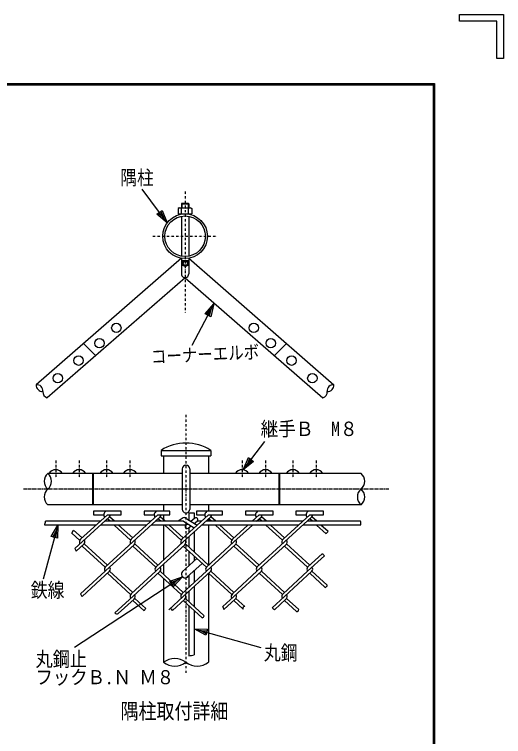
# Model space of a CAD drawing. Units: millimetres, scale not verified. Extents: x -2950 to 2950, y -2100 to 2100.
# Drawn here: x 1888 to 2950, y 533 to 2100 of the extents above; entities that cross this region are included whole.
import ezdxf
from ezdxf.enums import TextEntityAlignment as Align

# ---------------------------------------------------------------- set-up
doc = ezdxf.new("R2010")
doc.units = ezdxf.units.MM
doc.header["$LTSCALE"] = 10
doc.linetypes.add('USER1', pattern=[1.125, 0.75, -0.125, 0.125, -0.125])
doc.linetypes.add('USER3', pattern=[1.01, 0.5, -0.25, 0.01, -0.25])
for name, color, linetype, lineweight in [('0-1_1', 7, 'Continuous', 25), ('0-2_0', 7, 'Continuous', 25), ('0-6_WAKU', 7, 'Continuous', 25)]:
    doc.layers.add(name, color=color, linetype=linetype, lineweight=lineweight)
doc.styles.add('ＭＳ ゴシック', font='')
doc.styles.get('ＭＳ ゴシック').set_extended_font_data('MS Gothic')

# ---------------------------------------------------------------- blocks, each defined once
blk = doc.blocks.new('C115')
at = {"layer": '0-1_1', "color": 4}
blk.add_line((51106.5, 16197.5), (51915.5, 15568.4), dxfattribs=at)
blk.add_lwpolyline([(51284.6, 15970.4), (51106.5, 16197.5), (51370.5, 16080.9)], close=True, dxfattribs=at)
blk.add_lwpolyline([(51306, 15998), (51217, 16111.6), (51349, 16053.3)], dxfattribs=at)
blk = doc.blocks.new('C116')
at = {"layer": '0-1_1', "color": 4}
blk.add_line((51455.9, 14103.5), (51925.9, 14719.3), dxfattribs=at)
blk.add_lwpolyline([(51681.4, 14283.6), (51455.9, 14103.5), (51570.1, 14368.6)], close=True, dxfattribs=at)
blk.add_lwpolyline([(51653.6, 14304.8), (51540.8, 14214.8), (51597.9, 14347.3)], dxfattribs=at)
blk = doc.blocks.new('C117')
at = {"layer": '0-1_1', "color": 4}
blk.add_line((50392.8, 10655.5), (51837.7, 10244), dxfattribs=at)
blk.add_lwpolyline([(50642.9, 10511.5), (50392.8, 10655.5), (50681.3, 10646.1)], close=True, dxfattribs=at)
blk.add_lwpolyline([(50652.5, 10545.2), (50527.5, 10617.2), (50671.7, 10612.5)], dxfattribs=at)
blk = doc.blocks.new('C118')
at = {"layer": '0-1_1', "color": 4}
blk.add_line((47430.5, 12905.9), (47110.3, 11728.5), dxfattribs=at)
blk.add_lwpolyline([(47289.5, 12654.1), (47430.5, 12905.9), (47424.6, 12617.4)], close=True, dxfattribs=at)
blk.add_lwpolyline([(47323.3, 12644.9), (47393.8, 12770.8), (47390.8, 12626.5)], dxfattribs=at)
blk = doc.blocks.new('C107')
at = {"layer": '0-1_1', "color": 4}
blk.add_line((22168.3, 18875.2), (21625.2, 19599.4), dxfattribs=at)
blk.add_lwpolyline([(22056.3, 19141.2), (22168.3, 18875.2), (21944.3, 19057.2)], close=True, dxfattribs=at)
blk.add_lwpolyline([(22028.3, 19120.2), (22084.3, 18987.2), (21972.3, 19078.2)], dxfattribs=at)

msp = doc.modelspace()

# ---------------------------------------------------------------- linework, layer by layer
at = {"layer": '0-1_1', "color": 4, "linetype": 'USER3'}
for p, q in [((2258.66, 1715.97), (2258.66, 1452.04)), ((2188.66, 1618.59), (2328.66, 1618.59)), ((2260.66, 1231.24), (2260.66, 670.69)), ((1977.81, 1131.88), (1977.81, 1091.88)), ((2028.73, 1131.88), (2028.73, 1091.88)), ((2088.12, 1131.88), (2088.12, 1091.88)), ((2139.03, 1131.88), (2139.03, 1091.88)), ((2382.28, 1131.88), (2382.28, 1091.88)), ((2433.19, 1131.88), (2433.19, 1091.88)), ((2492.59, 1131.88), (2492.59, 1091.88)), ((2543.5, 1131.88), (2543.5, 1091.88))]:
    msp.add_line(p, q, dxfattribs=at)
at = {"layer": '0-1_1'}
for p, q in [((2246.16, 1680.19), (2243.66, 1679.04)), ((2243.66, 1679.04), (2243.66, 1667.19)), ((2250.66, 1688.99), (2250.66, 1680.19)), ((2251.16, 1667.19), (2251.16, 1679.04)), ((2251.86, 1690.19), (2265.46, 1690.19)), ((2265.46, 1690.19), (2266.66, 1688.99)), ((2266.15, 1667.19), (2266.15, 1679.04)), ((2266.66, 1688.99), (2266.66, 1680.19)), ((2243.66, 1667.19), (2273.66, 1667.19)), ((2250.66, 1667.19), (2250.66, 1666.53)), ((2250.66, 1661.86), (2250.66, 1575.33)), ((2266.66, 1667.19), (2266.66, 1666.53)), ((2266.66, 1661.86), (2266.66, 1575.33)), ((2250.66, 1570.81), (1935.65, 1296.37)), ((2250.66, 1570.81), (1935.65, 1296.37)), ((2250.66, 1570.66), (2250.66, 1536.7)), ((2266.66, 1570.81), (2581.66, 1296.37)), ((2266.66, 1570.81), (2581.66, 1296.37)), ((2266.66, 1570.66), (2266.66, 1536.7)), ((2258.66, 1528.7), (1959.45, 1268.02)), ((2258.66, 1528.7), (1959.45, 1268.02)), ((2258.66, 1528.7), (2557.87, 1268.02)), ((2258.66, 1528.7), (2557.87, 1268.02)), ((2038.28, 1385.79), (2064.52, 1359.56)), ((2038.28, 1385.79), (2064.52, 1359.56)), ((2479.03, 1385.79), (2452.8, 1359.56)), ((2206.66, 1153.88), (2314.66, 1153.88)), ((2206.66, 1153.88), (2206.66, 1141.88)), ((2314.66, 1153.88), (2314.66, 1141.88)), ((2206.66, 1141.88), (2314.66, 1141.88)), ((2212.06, 1141.88), (2212.06, 1103.88)), ((2309.26, 1141.88), (2309.26, 1103.88)), ((2252.66, 1113.88), (2252.66, 1025.88)), ((2268.66, 1113.88), (2268.66, 1025.88)), ((2252.66, 1103.88), (1960.66, 1103.88)), ((2057.42, 1103.88), (2057.42, 1035.88)), ((2059.42, 1103.88), (2059.42, 1035.88)), ((2640.66, 1103.88), (2268.66, 1103.88)), ((2461.89, 1103.88), (2461.89, 1035.88)), ((2463.89, 1103.88), (2463.89, 1035.88)), ((2252.66, 1035.88), (1960.66, 1035.88)), ((2212.06, 1035.88), (2212.06, 1022.18)), ((2640.66, 1035.88), (2268.66, 1035.88)), ((2309.26, 1035.88), (2309.26, 1022.18)), ((2019.48, 940.75), (2094.81, 1009.78)), ((2032.02, 961.03), (2090.02, 1014.18)), ((2060.02, 1014.18), (2082.02, 1014.18)), ((2096, 999.9), (2090.02, 1005.39)), ((2105.6, 999.9), (2094.81, 1009.78)), ((2141.87, 961.03), (2199.86, 1014.18)), ((2144.94, 955.06), (2204.66, 1009.78)), ((2169.86, 1014.18), (2191.86, 1014.18)), ((2205.85, 999.9), (2199.86, 1005.39)), ((2215.44, 999.9), (2204.66, 1009.78)), ((2212.06, 1014.18), (2212.06, 1003.01)), ((2254.27, 1007.23), (2243.38, 999.9)), ((2251.71, 961.03), (2309.71, 1014.18)), ((2254.79, 955.06), (2314.51, 1009.78)), ((2258.59, 1007.33), (2284.69, 991.39)), ((2266.66, 1018.41), (2266.66, 1002.4)), ((2266.66, 1018.41), (2278.66, 1018.41)), ((2280.05, 1006.78), (2271.09, 999.7)), ((2278.66, 1018.41), (2278.66, 1005.67)), ((2283.71, 1014.18), (2301.71, 1014.18)), ((2309.26, 1004.97), (2309.26, 999.9)), ((2315.7, 999.9), (2309.71, 1005.39)), ((2325.29, 999.9), (2314.51, 1009.78)), ((2389.56, 1014.18), (2411.56, 1014.18)), ((2403.98, 999.9), (2419.56, 1014.18)), ((2413.57, 999.9), (2424.36, 1009.78)), ((2425.55, 999.9), (2419.56, 1005.39)), ((2435.14, 999.9), (2424.36, 1009.78)), ((2471.41, 961.03), (2529.41, 1014.18)), ((2474.48, 955.06), (2534.2, 1009.78)), ((2499.41, 1014.18), (2521.41, 1014.18)), ((2535.39, 999.9), (2529.41, 1005.39)), ((2544.99, 999.9), (2534.2, 1009.78)), ((2065.71, 991.9), (1954.12, 991.9)), ((2074.44, 999.9), (1955.66, 999.9)), ((2175.56, 991.9), (2075.3, 991.9)), ((2184.29, 999.9), (2084.03, 999.9)), ((2140.39, 959.23), (2104.73, 991.9)), ((2144.94, 963.85), (2114.33, 991.9)), ((2261.22, 991.9), (2185.15, 991.9)), ((2255.4, 999.9), (2193.88, 999.9)), ((2212.06, 991.9), (2212.06, 915.9)), ((2250.24, 959.23), (2214.58, 991.9)), ((2254.79, 963.85), (2224.17, 991.9)), ((2255.4, 999.9), (2278.65, 985.71)), ((2264.4, 994.41), (2260.33, 991.19)), ((2265.29, 984.92), (2271.68, 989.96)), ((2278.37, 995.25), (2285.01, 1000.5)), ((2285.4, 991.9), (2283.86, 991.9)), ((2294.13, 999.9), (2284.26, 999.9)), ((2505.1, 991.9), (2294.99, 991.9)), ((2513.83, 999.9), (2303.72, 999.9)), ((2309.26, 991.9), (2309.26, 904.31)), ((2360.09, 959.23), (2324.43, 991.9)), ((2364.64, 963.85), (2334.02, 991.9)), ((2361.56, 961.03), (2395.25, 991.9)), ((2364.64, 955.06), (2404.84, 991.9)), ((2469.94, 959.23), (2434.28, 991.9)), ((2474.48, 963.85), (2443.87, 991.9)), ((2639.49, 991.9), (2514.69, 991.9)), ((2639.49, 999.9), (2523.42, 999.9)), ((2564.77, 972.99), (2544.12, 991.9)), ((2569.16, 977.75), (2553.72, 991.9)), ((2012.85, 973.89), (2030.01, 958.17)), ((2016.84, 980.54), (2035.08, 963.83)), ((2266.66, 986), (2266.66, 974.72)), ((2278.66, 976.93), (2278.66, 933.19)), ((2266.66, 965.94), (2266.66, 944.19)), ((2022.3, 935), (2039.64, 950.89)), ((2035.09, 946.27), (2085.22, 900.34)), ((2039.64, 950.89), (2090.02, 904.73)), ((2144.94, 955.06), (2085.22, 900.34)), ((2148.02, 949.09), (2094.8, 900.32)), ((2144.94, 946.27), (2195.07, 900.34)), ((2149.49, 950.89), (2199.86, 904.73)), ((2254.79, 955.06), (2195.07, 900.34)), ((2257.86, 949.09), (2204.64, 900.32)), ((2254.79, 946.27), (2304.92, 900.34)), ((2259.34, 950.89), (2309.71, 904.73)), ((2364.64, 955.06), (2304.92, 900.34)), ((2367.71, 949.09), (2314.49, 900.32)), ((2364.64, 946.27), (2414.76, 900.34)), ((2369.18, 950.89), (2419.56, 904.73)), ((2474.48, 955.06), (2414.76, 900.34)), ((2477.56, 949.09), (2414.78, 891.57)), ((2474.48, 946.27), (2524.61, 900.34)), ((2479.03, 950.89), (2529.41, 904.73)), ((2266.66, 935.4), (2266.66, 903.19)), ((2557.15, 930.15), (2524.61, 900.34)), ((2561.17, 925.05), (2524.63, 891.57)), ((2252.22, 889.95), (2284.23, 919.29)), ((2278.66, 924.4), (2278.66, 914.18)), ((2032.02, 842.8), (2094.8, 900.32)), ((2141.87, 842.8), (2204.64, 900.32)), ((2212.06, 907.11), (2212.06, 884.77)), ((2251.71, 842.8), (2314.49, 900.32)), ((2262.78, 878.43), (2295.8, 908.69)), ((2035.09, 836.83), (2094.81, 891.55)), ((2140.39, 840.99), (2090.02, 887.15)), ((2144.94, 845.61), (2094.81, 891.55)), ((2144.94, 836.83), (2204.66, 891.55)), ((2250.24, 840.99), (2199.86, 887.15)), ((2254.79, 845.61), (2204.66, 891.55)), ((2254.79, 836.83), (2314.51, 891.55)), ((2266.66, 881.99), (2266.66, 856.49)), ((2278.66, 892.98), (2278.66, 867.49)), ((2309.26, 886.74), (2309.26, 693.88)), ((2360.09, 840.99), (2309.71, 887.15)), ((2364.64, 845.61), (2314.51, 891.55)), ((2361.56, 842.8), (2414.78, 891.56)), ((2364.64, 836.83), (2424.36, 891.55)), ((2469.94, 840.99), (2419.56, 887.15)), ((2474.48, 845.61), (2424.36, 891.55)), ((2471.41, 842.8), (2524.63, 891.56)), ((2474.48, 836.83), (2534.2, 891.55)), ((2562.79, 856.56), (2529.41, 887.15)), ((2567.48, 861.06), (2534.2, 891.55)), ((2212.06, 875.98), (2212.06, 693.88)), ((2266.66, 847.7), (2266.66, 825.95)), ((2278.66, 858.7), (2278.66, 814.95)), ((2144.94, 836.83), (2106.19, 801.32)), ((2148.02, 830.85), (2113.8, 799.5)), ((2149.49, 832.66), (2173.22, 810.91)), ((2254.79, 836.83), (2223.08, 807.77)), ((2257.86, 830.85), (2231.2, 806.42)), ((2259.34, 832.66), (2300.32, 795.11)), ((2364.64, 836.83), (2340.75, 814.94)), ((2367.71, 830.85), (2343.02, 808.23)), ((2369.18, 832.66), (2388.59, 814.88)), ((2474.48, 836.83), (2447.89, 812.46)), ((2477.56, 830.85), (2452.68, 808.06)), ((2479.03, 832.66), (2505.32, 808.57)), ((2144.94, 828.04), (2169.71, 805.34)), ((2254.79, 828.04), (2295.47, 790.76)), ((2266.66, 817.16), (2266.66, 708.05)), ((2364.64, 828.04), (2384.84, 809.52)), ((2474.48, 828.04), (2500.74, 803.97)), ((2278.66, 806.17), (2278.66, 709.91))]:
    msp.add_line(p, q, dxfattribs=at)
at = {"layer": '0-1_1', "color": 4}
for p, q in [((2251.86, 1690.19), (2251.86, 1680.19)), ((2265.46, 1690.19), (2265.46, 1680.19)), ((2012.85, 973.89), (2016.84, 980.54)), ((2253.21, 879.58), (2018.58, 726.01))]:
    msp.add_line(p, q, dxfattribs=at)
at = {"layer": '0-1_1', "color": 4, "linetype": 'USER1'}
msp.add_line((2701.02, 1069.88), (1908.26, 1069.88), dxfattribs=at)
at = {"layer": '0-1_1'}
for points in [[(2246.16, 1680.19), (2271.16, 1680.19), (2273.66, 1679.04), (2273.66, 1667.19)], [(2251.86, 1690.19), (2250.66, 1688.99), (2266.66, 1688.99)], [(2120.02, 1022.18), (2060.02, 1022.18), (2060.02, 1014.18)], [(2090.02, 1014.18), (2120.02, 1014.18), (2120.02, 1022.18)], [(2225.86, 1022.18), (2169.86, 1022.18), (2169.86, 1014.18)], [(2199.86, 1014.18), (2225.86, 1014.18), (2225.86, 1022.18)], [(2339.71, 1022.18), (2283.71, 1022.18), (2283.71, 1014.18)], [(2309.71, 1014.18), (2339.71, 1014.18), (2339.71, 1022.18)], [(2449.56, 1022.18), (2389.56, 1022.18), (2389.56, 1014.18)], [(2419.56, 1014.18), (2449.56, 1014.18), (2449.56, 1022.18)], [(2559.41, 1022.18), (2499.41, 1022.18), (2499.41, 1014.18)], [(2529.41, 1014.18), (2559.41, 1014.18), (2559.41, 1022.18)]]:
    msp.add_lwpolyline(points, dxfattribs=at)
at = {"layer": '0-1_1', "color": 4}
msp.add_lwpolyline([(2225.89, 870.28), (2253.21, 879.58), (2233.48, 858.52)], close=True, dxfattribs=at)
msp.add_lwpolyline([(2227.79, 867.34), (2241.45, 871.99), (2231.58, 861.46)], dxfattribs=at)
at = {"layer": '0-1_1'}
for centre, radius in [((2258.66, 1618.59), 48.6), ((2258.66, 1618.59), 44), ((2259.17, 1559.91), 6.45), ((2259.17, 1559.91), 4.42), ((2109.47, 1419.63), 10.2), ((2109.47, 1419.63), 10.2), ((2407.85, 1419.63), 10.2), ((2407.85, 1419.63), 10.2), ((2072.76, 1386.32), 10.2), ((2072.76, 1386.32), 10.2), ((2444.55, 1386.32), 10.2), ((2444.55, 1386.32), 10.2), ((2027.47, 1348.63), 10.2), ((2027.47, 1348.63), 10.2), ((2489.85, 1348.63), 10.2), ((2489.85, 1348.63), 10.2), ((1982.38, 1310.31), 10.2), ((1982.38, 1310.31), 10.2), ((2534.94, 1310.31), 10.2), ((2534.94, 1310.31), 10.2)]:
    msp.add_circle(centre, radius, dxfattribs=at)
for centre, radius, start, end in [((2246.16, 1668.77), 11.43, 64.02038, 90), ((2258.66, 1655.3), 24.9, 72.48255, 107.51738), ((2271.16, 1668.77), 11.43, 90, 115.97954), ((2259.66, 1614.59), 48.6, 259.32785, 278.28114), ((2258.66, 1536.7), 8, 179.99992, 0), ((2260.66, 1070.75), 99.12, 56.99119, 123.00874), ((2260.66, 1113.88), 8, 0, 179.99992), ((1977.81, 1094.88), 17, 31.96536, 148.03456), ((2028.73, 1094.88), 17, 31.96536, 148.03456), ((2088.12, 1094.88), 17, 31.96536, 148.03456), ((2139.03, 1094.88), 17, 31.96536, 148.03456), ((2382.28, 1094.88), 17, 31.9659, 148.03403), ((2433.19, 1094.88), 17, 31.9659, 148.03403), ((2492.59, 1094.88), 17, 31.9659, 148.03403), ((2543.5, 1094.88), 17, 31.9659, 148.03403), ((2090.02, 1014.18), 8, 90, 222.50017), ((2199.86, 1014.18), 8, 90, 222.50017), ((2260.66, 1025.88), 8, 179.99992, 0), ((2309.71, 1014.18), 8, 90, 222.50017), ((2419.56, 1014.18), 8, 90, 222.49869), ((2529.41, 1014.18), 8, 90, 222.49869), ((2090.02, 1014.18), 6.48, 317.50034, 0), ((2199.86, 1014.18), 6.48, 317.50034, 0), ((2256.5, 1003.91), 4, 58.59953, 123.92401), ((2282.53, 1003.64), 4, 308.30823, 128.30817), ((2309.71, 1014.18), 6.48, 317.50034, 0), ((2419.56, 1014.18), 6.48, 317.50217, 0), ((2529.41, 1014.18), 6.48, 317.50217, 0), ((2262.81, 988.05), 4, 128.30816, 308.30823), ((2037.49, 955.06), 8.1, 132.50044, 210.96289), ((2034.86, 955.27), 6.48, 317.49985, 42.50015), ((2147.34, 955.06), 8.1, 132.50081, 210.96289), ((2142.54, 955.06), 8.1, 312.50088, 30.96329), ((2257.19, 955.06), 8.1, 132.50081, 210.96289), ((2252.39, 955.06), 8.1, 312.50088, 30.96329), ((2367.03, 955.06), 8.1, 132.50044, 210.96289), ((2362.24, 955.06), 8.1, 312.50088, 30.96329), ((2476.88, 955.06), 8.1, 132.50081, 210.96289), ((2472.08, 955.06), 8.1, 312.50088, 30.96329), ((2090.02, 895.94), 6.48, 137.49977, 222.50023), ((2090.02, 895.94), 6.48, 317.49985, 42.50015), ((2199.86, 895.94), 6.48, 137.49977, 222.50023), ((2199.86, 895.94), 6.48, 317.49985, 42.50015), ((2309.71, 895.94), 6.48, 137.49977, 222.50023), ((2309.71, 895.94), 6.48, 317.49985, 42.50015), ((2419.56, 895.94), 6.48, 137.5016, 222.4984), ((2419.56, 895.94), 6.48, 317.50168, 42.49832), ((2529.41, 895.94), 6.48, 137.5016, 222.4984), ((2529.41, 895.94), 6.48, 317.50168, 42.49832), ((2258.76, 885.35), 8, 120.15853, 324.84174), ((2147.34, 836.83), 8.1, 132.50081, 210.96289), ((2142.54, 836.83), 8.1, 312.50088, 30.96329), ((2257.19, 836.83), 8.1, 132.50081, 210.96289), ((2252.39, 836.83), 8.1, 312.50088, 30.96329), ((2367.03, 836.83), 8.1, 132.50081, 210.96289), ((2362.24, 836.83), 8.1, 312.50088, 30.96329), ((2476.88, 836.83), 8.1, 132.50081, 210.96289), ((2472.08, 836.83), 8.1, 312.50088, 30.96329)]:
    msp.add_arc(centre, radius, start, end, dxfattribs=at)
at = {"layer": '0-1_1', "color": 4}
for centre, radius, start, end in [((1948.83, 1295.13), 13.24, 174.59924, 275.40347), ((1948.83, 1295.13), 13.24, 174.59924, 275.40347), ((1936.89, 1283.19), 13.24, 354.5972, 95.40039), ((1936.89, 1283.19), 13.24, 354.5972, 95.40039), ((2580.42, 1283.19), 13.24, 84.59961, 185.4028), ((2580.42, 1283.19), 13.24, 84.59961, 185.4028), ((2568.49, 1295.13), 13.24, 264.59653, 5.40076), ((2568.49, 1295.13), 13.24, 264.59653, 5.40076), ((1963.25, 1280.7), 13.24, 174.59729, 253.29509), ((1963.25, 1280.7), 13.24, 174.59729, 253.29509), ((2554.06, 1280.7), 13.24, 286.70491, 5.40271), ((2554.06, 1280.7), 13.24, 286.70491, 5.40271), ((1974.72, 1086.88), 22.06, 129.59811, 230.40164), ((1946.59, 1086.88), 22.06, 309.59845, 50.40183), ((2626.59, 1086.88), 22.06, 309.59906, 50.40244), ((1974.72, 1052.88), 22.06, 129.59836, 230.40189), ((2654.72, 1052.88), 22.06, 129.59897, 230.4025), ((2626.59, 1052.88), 22.06, 309.59784, 50.40094), ((1867.22, 1012.76), 89.37, 346.50195, 351.72638), ((2624.28, 995.9), 15.73, 345.2659, 14.7341), ((2635.96, 911.8), 93.87, 135.36543, 139.32133), ((2041.21, 947.83), 22.86, 198.04726, 214.15215), ((2569.14, 935.46), 13.11, 203.85423, 232.54781), ((2561.78, 862.31), 5.83, 279.95709, 347.58115), ((2040.13, 843.2), 8.12, 182.81139, 231.68469), ((2387.61, 811.57), 3.45, 73.6339, 216.35986), ((2111.58, 807.05), 7.87, 226.74767, 286.3721), ((2210.01, 783.89), 45.65, 143.69893, 151.97339), ((2226.88, 805.51), 4.42, 11.87968, 149.26799), ((2322.92, 805.17), 20.34, 8.64713, 28.70666), ((2463.48, 824.63), 19.78, 217.99718, 236.92053), ((2501.05, 808.24), 4.28, 265.93872, 4.35715), ((2294.74, 796.44), 5.73, 277.30011, 346.50375), ((2259.35, 795.21), 87.46, 274.78991, 282.75055), ((2236.36, 660.97), 40.91, 53.55512, 126.44486), ((2236.36, 726.78), 40.91, 233.55521, 306.44495), ((2284.96, 726.78), 40.91, 233.55521, 306.44495)]:
    msp.add_arc(centre, radius, start, end, dxfattribs=at)
at = {"layer": '0-6_WAKU'}
for p, q in [((2854.53, 2100), (2950.03, 2100)), ((2935.71, 2004.5), (2935.71, 2085.67)), ((-2698.64, 1948.67), (2798.7, 1948.67))]:
    msp.add_line(p, q, dxfattribs=at)
for points in [[(2935.71, 2085.67), (2854.53, 2085.67), (2854.53, 2100)], [(2950.03, 2100), (2950.03, 2004.5), (2935.71, 2004.5)], [(2798.7, 1948.67), (2798.7, -1948.67), (-2698.64, -1948.67)], [(2797.36, 1947.33), (2797.36, -1947.33), (-2697.3, -1947.33)], [(-2697.3, -1947.33), (-2697.3, 1947.33), (2797.36, 1947.33)]]:
    msp.add_lwpolyline(points, dxfattribs=at)
msp.add_lwpolyline([(-2699.97, 1950), (2800.03, 1950), (2800.03, -1950), (-2699.97, -1950)], close=True, dxfattribs=at)

# ---------------------------------------------------------------- block references
at = {"layer": '0-2_0', "xscale": 0.1, "yscale": 0.1}
for name, p in [('C107', (3.16, -239.49)), ('C116', (-2760.63, -298.69)), ('C118', (-2760.63, -298.69)), ('C117', (-2760.63, -298.69))]:
    msp.add_blockref(name, p, dxfattribs=at)
at = {"layer": '0-2_0', "xscale": 0.1, "yscale": 0.1, "rotation": 280}
msp.add_blockref('C115', (-161.32, 6223.65), dxfattribs=at)

# ---------------------------------------------------------------- texts
at = {"layer": '0-1_1', "color": 4, "style": 'ＭＳ ゴシック'}
for s, height, width, p in [('隅柱', 31.34, 0.85, (2117.93, 1720.77)), ('継手Ｂ\u3000M８', 31.19, 0.9, (2422.66, 1175.71)), ('鉄線', 31.6, 0.85, (1923.68, 825.46)), ('丸鋼止', 32.11, 0.85, (1934.11, 675.15)), ('丸鋼', 31.6, 0.85, (2429.67, 689.36)), ('フックＢ.Ｎ Ｍ８', 30.64, 0.9, (1934.11, 637.11)), ('隅柱取付詳細', 33.65, 0.85, (2118.58, 561.09))]:
    msp.add_text(s, height=height, dxfattribs=dict(at, width=width)).set_placement(p, align=Align.BOTTOM_LEFT)
at = {"layer": '0-1_1', "color": 4, "style": 'ＭＳ ゴシック', "width": 0.85}
msp.add_text('コーナーエルボ', height=28.98, rotation=2.697, dxfattribs=at).set_placement((2185.59, 1333.81), align=Align.BOTTOM_LEFT)

doc.saveas('drawing.dxf')
